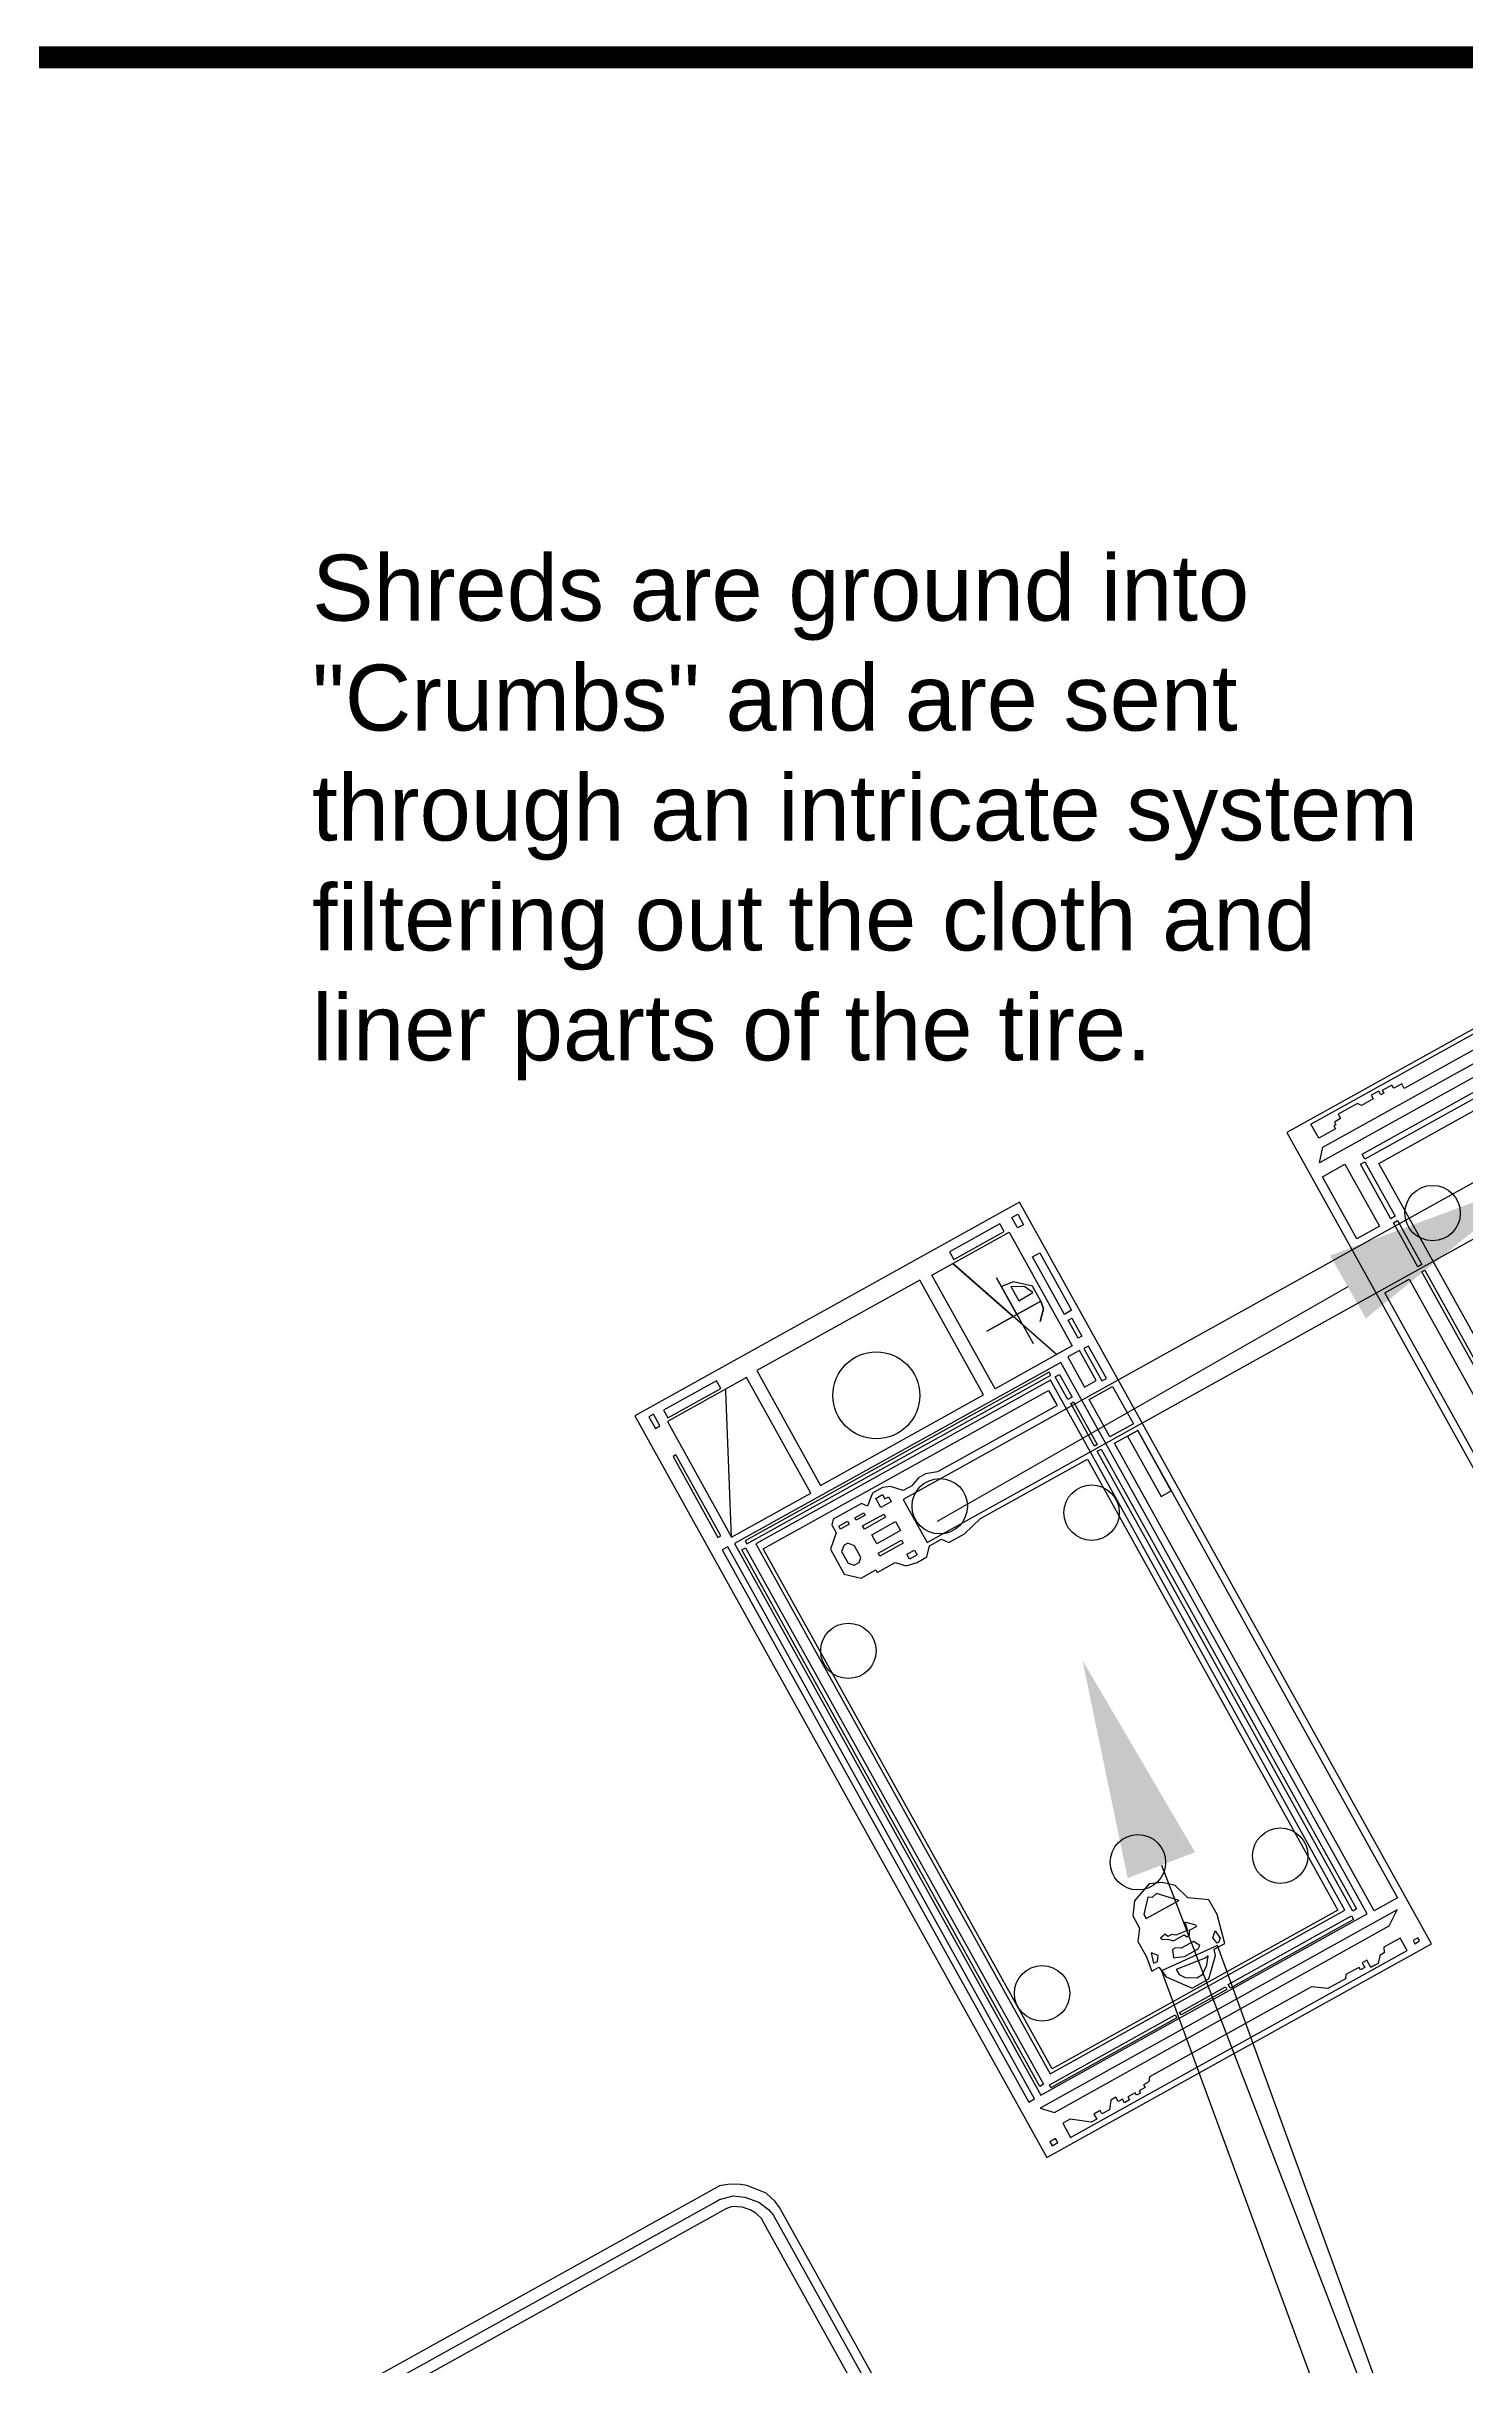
# Model space of a CAD drawing. Header units: millimetres. Extents: x 3191 to 879702, y -27549 to 222194.
# Drawn here: x 644975 to 651431, y 28985 to 39535 of the extents above; entities that cross this region are included whole.
import ezdxf
from ezdxf import colors
from ezdxf.entities.mleader import LeaderData, LeaderLine
from ezdxf.math import Vec2, Vec3

# ---------------------------------------------------------------- set-up
doc = ezdxf.new("R2010")
doc.units = ezdxf.units.MM
doc.header["$MEASUREMENT"] = 0
doc.layers.add('Flow', color=20, linetype='Continuous')
doc.layers.add('Granulator', color=11, linetype='Continuous')
doc.styles.get("Standard").update_dxf_attribs({"font": 'arial.ttf'})

msp = doc.modelspace()

# ---------------------------------------------------------------- linework, layer by layer
at = {"const_width": 100}
msp.add_lwpolyline([(667730.12653, 36996.71558), (667730.12653, 39485.35625), (627666.00555, 39485.35625)], dxfattribs=at)
at = {"layer": 'Granulator'}
for points in [[(652338.88696, 35549.92201), (650618.45869, 34594.36355), (652477.27579, 31247.66985), (654197.70406, 32203.22832)], [(652397.92607, 35362.08917), (650766.14088, 34455.76475), (650782.12503, 34527.30059), (652316.22675, 35378.54334)], [(652364.33412, 35245.4402), (650972.83419, 34472.57477), (650959.98261, 34495.7133), (652351.48254, 35268.57874)], [(653667.21458, 32813.73856), (652352.17716, 32083.34185), (651035.80446, 34453.39549), (652350.84188, 35183.79219)], [(651038.84666, 34168.24816), (650936.04198, 34111.14849), (650779.46252, 34393.06084), (650882.2672, 34450.16051)], [(650952.71218, 34450.11986), (650972.56017, 34461.14381), (651110.30968, 34213.13371), (651090.46169, 34202.10976)], [(651500.37562, 34384.61311), (648872.78833, 32925.20133), (648981.59294, 32729.30487), (651609.18022, 34188.71665)], [(649402.01101, 34277.91052), (647651.95485, 33305.89616), (649526.46954, 29930.93987), (651276.52569, 30902.95423)], [(649420.22473, 34174.93384), (649393.19661, 34159.9219), (649366.57273, 34207.85666), (649393.60086, 34222.86859)], [(651103.28592, 34183.27093), (651121.3297, 34193.29279), (651232.03012, 33993.98303), (651213.98633, 33983.96117)], [(649003.37619, 33945.6893), (649354.73831, 34140.84247), (649641.79207, 33624.01862), (649290.42995, 33428.86545)], [(649312.0333, 34178.7048), (649083.60418, 34051.83094), (649102.96691, 34016.96943), (649331.39604, 34143.8433)], [(649638.83169, 33785.45199), (649605.70107, 33767.05061), (649460.47998, 34028.51286), (649493.61061, 34046.91424)], [(648948.22478, 33923.09224), (648206.26655, 33510.99457), (648496.22466, 32988.9416), (649238.1829, 33401.03926)], [(652271.64493, 31951.2629), (652160.79163, 31889.69288), (651063.30682, 33865.65141), (651174.16011, 33927.22143)], [(651231.62063, 33960.71357), (651245.34428, 33968.33594), (652322.0374, 32029.81167), (652308.31375, 32022.1893)], [(649685.59529, 33667.4836), (649668.69726, 33658.09811), (649622.99846, 33740.37618), (649639.8965, 33749.76167)], [(649674.33965, 33602.88058), (649621.54792, 33573.55905), (649697.90935, 33436.07466), (649750.70109, 33465.39619)], [(649715.52717, 33622.59174), (649694.81376, 33611.08712), (649776.52692, 33463.96726), (649797.24033, 33475.47188)], [(648022.99564, 33465.08205), (647782.36063, 33331.42881), (647801.72349, 33296.56709), (648042.3585, 33430.22033)], [(648159.86256, 33479.51875), (647799.78158, 33279.52295), (648091.67594, 32753.98389), (648451.75691, 32953.97969)], [(649589.70897, 33548.74313), (648105.45978, 32724.363), (649498.99731, 30215.37851), (650983.2465, 31039.75864)], [(648161.75271, 32722.80286), (649543.82119, 33490.42988), (649536.27994, 33504.00746), (648154.21147, 32736.38043)], [(649543.01977, 33467.86575), (648202.29472, 32723.20164), (649541.41244, 30312.19691), (650882.13749, 31056.86101)], [(649564.17786, 33482.20198), (649583.92061, 33493.16748), (649640.96022, 33390.47094), (649621.21746, 33379.50544)], [(649635.10395, 33361.39465), (649647.922, 33368.51404), (649755.60773, 33174.63207), (649742.78967, 33167.51268)], [(649919.56798, 33268.69322), (649813.11822, 33209.569), (649718.75057, 33379.47255), (649825.20033, 33438.59677)], [(647736.73469, 33312.92984), (647715.80995, 33301.30784), (647745.33829, 33248.14374), (647766.26304, 33259.76574)], [(651121.02464, 31112.62994), (651015.54728, 31054.04582), (649834.58381, 33180.30289), (649940.06117, 33238.88702)], [(649940.06117, 33238.88702), (649893.44442, 33212.99519), (650045.62632, 32939.00041), (650092.24306, 32964.89223)], [(649755.59967, 33144.50044), (649773.55307, 33154.47209), (650935.37917, 31062.67077), (650917.42577, 31052.69911)], [(647838.48573, 33127.67868), (647825.40787, 33120.41499), (648029.68554, 32752.62475), (648042.7634, 32759.88844)], [(648626.14075, 32812.04285), (648586.73646, 32790.15695), (648579.22626, 32803.67864), (648618.63055, 32825.56453)], [(648699.65594, 32852.87457), (648659.07533, 32830.33533), (648653.19779, 32840.91751), (648693.7784, 32863.45675)], [(648792.49746, 32843.66859), (648696.04592, 32790.09757), (648687.8826, 32804.79515), (648784.33414, 32858.36617)], [(648860.43263, 32783.70479), (648752.2184, 32723.60056), (648729.68779, 32764.16562), (648837.90203, 32824.26985)], [(648074.941, 32710.08819), (648049.25686, 32695.82273), (649444.60669, 30183.5753), (649470.29083, 30197.84075)], [(648872.24359, 32726.4159), (648766.38155, 32667.61811), (648758.87135, 32681.1398), (648864.73339, 32739.93758)], [(649510.32913, 30264.20143), (649493.69002, 30254.95975), (648138.22835, 32695.39084), (648154.86745, 32704.63252)], [(648935.99841, 32672.59195), (648901.88752, 32653.64611), (648889.80589, 32675.3984), (648923.91678, 32694.34424)], [(651120.49933, 31057.84357), (649495.8458, 30155.48021), (649560.28313, 30135.99868), (651083.9626, 30985.87417)], [(650921.88711, 31013.35923), (650359.61045, 30701.06011), (650350.24679, 30717.91884), (650912.52346, 31030.21795)], [(651213.95954, 30931.03809), (651191.86868, 30918.7684), (651200.04561, 30904.04631), (651222.13647, 30916.316)], [(650345.5968, 30696.31654), (650136.5681, 30580.21804), (650130.31131, 30591.48304), (650339.34, 30707.58154)], [(650117.42161, 30566.73064), (649544.67253, 30248.61495), (649537.42752, 30261.65917), (650110.1766, 30579.77486)], [(649565.94858, 30017.51836), (649540.42633, 30003.34282), (649550.58604, 29985.05084), (649576.10829, 29999.22638)]]:
    msp.add_lwpolyline(points, close=True, dxfattribs=at)
for points in [[(651891.30258, 35205.55304), (651152.22662, 34795.05625), (651140.61785, 34815.95716), (651104.25476, 34795.76041), (651096.17917, 34810.30007), (651051.63472, 34785.55924), (651058.70093, 34772.83694), (651045.97413, 34765.76823), (651036.38427, 34783.03423), (651001.83936, 34763.84733), (651010.92447, 34747.49012), (650957.28914, 34717.70004), (650939.21346, 34726.68574), (650851.03366, 34677.70901), (650862.13767, 34657.71687), (650833.95637, 34642.06445), (650841.02258, 34629.34214), (650841.02258, 34629.34214), (650831.9317, 34624.2929), (650839.50266, 34610.66181), (650763.14057, 34568.24886), (650727.30489, 34632.76895), (652261.81941, 35485.06739)], [(649641.79207, 33624.01862), (649569.8501, 33584.06069), (649108.86456, 33989.81009), (649098.78552, 33998.68144), (649373.35766, 33757.00905), (649253.01469, 33690.16829), (649499.30203, 33826.96094), (649389.96737, 33766.2344), (649296.84835, 33933.88986), (649463.29743, 33634.20784)], [(649499.30203, 33826.96094), (649510.47902, 33792.57185), (649495.58499, 33733.82519), (649510.47902, 33792.57185), (649499.30203, 33826.96094), (649461.50163, 33895.01839), (649373.8312, 33915.60269), (649330.24184, 33897.82528), (649320.02966, 33892.15324)], [(649461.83382, 33866.96928), (649426.00802, 33891.47904), (649362.56207, 33894.30412), (649398.91574, 33828.85142), (649461.83382, 33866.96928)], [(648091.67594, 32753.98389), (648065.51295, 33415.71255), (648065.07181, 33426.87017)], [(649572.69286, 33352.39182), (649028.68048, 33050.23703), (648974.25263, 33041.54609), (648942.49393, 33023.90671), (648911.8411, 32987.64991), (648873.0254, 32966.09093), (648815.33727, 32984.05211), (648778.48595, 32979.73854), (648732.61237, 32954.25949), (648720.9743, 32923.94848), (648709.70594, 32894.60035), (648682.55157, 32907.22341), (648553.75317, 32835.68634), (648548.25796, 32809.55623), (648568.17635, 32773.69431), (648541.30298, 32698.76572), (648604.3236, 32585.30071), (648680.69804, 32566.9486), (648747.74394, 32604.18716), (648754.2746, 32592.4291), (648835.43538, 32637.50734), (648886.32913, 32623.46536), (648936.25094, 32638.88458), (648980.36005, 32663.38362), (648992.33015, 32713.88001), (649046.43749, 32743.93224), (649080.80091, 32729.17071), (649150.78715, 32768.0424), (649224.24456, 32838.07401), (649710.62067, 33108.21652), (650850.17726, 31056.51016), (649549.84332, 30334.28004), (648236.06322, 32699.66584), (649533.21142, 33420.12654), (649572.69286, 33352.39182)], [(648818.91246, 32915.26558), (648771.27485, 32888.80675), (648748.41769, 32929.95975), (648779.00008, 32946.94579), (648789.44905, 32928.13302), (648805.91612, 32937.27914), (648818.32431, 32914.93891)], [(648680.03426, 32661.05604), (648650.45032, 32714.32023), (648620.73156, 32726.56934), (648604.3361, 32717.46299), (648591.45474, 32688.86379), (648621.65943, 32634.48199), (648650.05469, 32626.37167), (648672.41162, 32638.78913), (648680.03426, 32661.05604)], [(650300.60454, 31036.8574), (650300.60454, 31036.8574), (650263.77776, 31103.16191), (650167.16641, 31112.16136), (650109.56097, 31168.13002), (650051.43246, 31181.63376), (649991.28831, 31175.75833), (649924.80919, 31099.5929), (649916.88005, 31030.41616), (649947.58527, 30975.13316), (649940.01985, 30914.6686), (649977.34778, 30847.46181), (650003.66588, 30779.61223), (650035.4748, 30797.2795), (650069.19463, 30753.59949), (650187.68321, 30701.21189), (650263.58988, 30743.37189), (650293.77569, 30849.96837), (650287.92017, 30878.39325), (650335.99487, 30905.09484), (650300.60454, 31036.8574)], [(650127.49427, 31099.75329), (650025.07351, 31132.53177), (650005.18176, 31114.0441), (649985.19469, 31115.47278), (649968.04719, 31037.0359), (649978.518, 31018.18382), (650126.99561, 31100.6511)], [(651133.06046, 30929.6877), (651059.00472, 30888.55573), (651060.62304, 30861.94975), (651040.50914, 30850.77811), (651033.18643, 30814.42264), (651017.64373, 30805.78993), (650999.35848, 30795.63396), (650981.08442, 30828.53535), (650960.97052, 30817.36371), (650972.64558, 30796.34343), (650952.53168, 30785.17179), (650946.44033, 30796.13892), (650919.92657, 30781.41267), (650919.92657, 30781.41267), (650887.01295, 30763.13183), (650884.06286, 30744.75103), (650804.52158, 30700.5723), (650730.27522, 30707.16908), (649993.37548, 30297.881), (649990.11954, 30275.7428), (649966.34833, 30262.53982), (649973.45485, 30249.74494), (649946.02676, 30234.51086), (649951.61047, 30224.45771), (649951.61047, 30224.45771), (649934.23955, 30214.80958), (649928.1482, 30225.77671), (649895.23458, 30207.49586), (649902.84874, 30193.787), (649879.07796, 30180.58426), (649870.44864, 30196.12087), (649851.24863, 30185.45682), (649840.08109, 30205.56333), (649817.22464, 30192.86843), (649810.71232, 30148.5918), (649776.88481, 30129.80336), (649768.76301, 30144.4262), (649740.42059, 30128.68429), (649753.11082, 30105.83626), (649727.51139, 30091.61785), (649632.34363, 30105.72805), (649598.51569, 30086.93937), (649634.04852, 30022.96455), (651164.53239, 30873.02429), (651133.06046, 30929.6877)], [(650205.49235, 30987.6436), (650154.37692, 31001.33171), (650165.61077, 30964.07416), (650113.24083, 30942.55172), (650095.13121, 30946.20418), (650077.05817, 30936.16607), (650064.8938, 30947.84854), (650043.48545, 30929.33904), (650052.47874, 30922.51419), (650076.45292, 30924.48283), (650103.03454, 30917.49824), (650151.10924, 30944.19984), (650162.39078, 30935.8093), (650175.76512, 30943.23766), (650174.64641, 30964.83765), (650207.17797, 30982.90629), (650205.49235, 30987.6436)], [(650221.49066, 30895.8244), (650192.94422, 30914.01012), (650137.64048, 30883.29337), (650111.86056, 30884.57688), (650098.48623, 30877.14852), (650102.49201, 30840.13173), (650122.16998, 30843.02362), (650151.64554, 30846.15684), (650213.81678, 30880.68792), (650221.49066, 30895.8244)], [(650292.56675, 30961.83216), (650315.10589, 30929.71377), (650306.78624, 30909.43128), (650300.49975, 30905.93964), (650280.75232, 30930.21105), (650292.56675, 30961.83216)], [(650030.07132, 30822.30187), (650031.94078, 30849.96552), (650000.88269, 30862.86489), (650011.21342, 30815.35154), (650030.07132, 30822.30187)], [(650302.08498, 30896.48011), (650047.31528, 30780.08943), (651614.38887, 26517.74175), (651853.36329, 26629.39228), (650302.08498, 30896.48011)], [(650249.42512, 30840.42063), (650114.60553, 30786.81498), (650127.65023, 30763.32874), (650155.43495, 30749.92039), (650207.83928, 30749.24088), (650234.22598, 30763.89655), (650253.83382, 30806.93708), (650260.1894, 30848.29059), (650249.42512, 30840.42063)], [(652431.51873, 25348.25233), (651269.86829, 24703.04966), (651246.04595, 24689.81828), (651215.31988, 24677.64097), (651189.07989, 24678.39817), (651143.39222, 24686.20691), (651100.47719, 24708.9461), (651067.51922, 24738.57392), (648315.817, 29692.8561), (648309.34454, 29704.50941), (648290.90467, 29730.51196), (648249.46458, 29768.42475), (648195.93959, 29789.63328), (648161.14358, 29804.21842), (648132.34559, 29808.10367), (648083.65914, 29809.77879), (648036.86829, 29802.07521), (647988.20436, 29775.04634), (644971.89152, 28099.72902)], [(644998.12929, 28052.48942), (644998.12929, 28052.48942), (648010.47042, 29725.60078), (648037.02331, 29740.34876), (648099.34854, 29757.4157), (648152.50984, 29750.6678), (648216.35249, 29727.47015), (648260.06821, 29694.63721), (648280.99244, 29671.24749), (651032.58348, 24717.16547), (651062.63672, 24672.58671), (651106.49207, 24644.3647), (651149.81775, 24628.78818), (651188.23421, 24624.46402), (651231.15809, 24628.58075), (651260.90808, 24633.99761), (652457.96442, 25298.86539)], [(652484.82301, 25253.69653), (651311.04431, 24601.7576), (651268.77388, 24578.2798), (651235.65608, 24574.07245), (651173.76462, 24572.30342), (651115.73071, 24584.01781), (651062.95632, 24606.68734), (651003.64772, 24656.44389), (648242.12135, 29628.41391), (648228.42212, 29653.07858), (648202.94654, 29677.47777), (648175.98414, 29692.58307), (648139.4896, 29706.08108), (648095.20019, 29707.77879), (648065.24729, 29697.11897), (648004.24809, 29663.23886), (645023.13327, 28007.47119)]]:
    msp.add_lwpolyline(points, dxfattribs=at)
for centre, radius in [((651280.90914, 34227.50051), 126.05026), ((648750.39826, 33398.60677), 197.79753), ((649039.0818, 32894.2138), 126.05026), ((649729.7175, 32864.91346), 126.05026), ((648623.33002, 32236.36093), 126.05026), ((649940.31576, 31274.4503), 126.05026), ((650588.08134, 31304.36637), 126.05026), ((649504.46016, 30678.12413), 126.05026)]:
    msp.add_circle(centre, radius, dxfattribs=at)

# ---------------------------------------------------------------- texts
at = {"insert": (646183.53545, 37222.8588), "char_height": 300, "attachment_point": 1}
msp.add_mtext('Shreds are ground into\\P"Crumbs" and are sent \\Pthrough an intricate system\\Pfiltering out the cloth and \\Pliner parts of the tire.  ', dxfattribs=at)

# ---------------------------------------------------------------- leaders
at = {"layer": 'Flow'}
ml = msp.add_multileader_mtext('Standard', dxfattribs=at)
ml.set_content('', color=256)
ml.set_leader_properties(linetype='ByLayer', lineweight=-1)
ml.build(insert=Vec2(0, 0))
ml.multileader.update_dxf_attribs({"dogleg_length": 0.36, "arrow_head_size": 1000})
ctx = ml.context
ctx.base_point, ctx.char_height, ctx.arrow_head_size, ctx.landing_gap_size, ctx.plane_origin = Vec3(649026.22122, 32824.27004), 0.18, 1000, 0.09, Vec3(658549.72569, 40818.57085)
ctx.text_align_type = 2
notes = []
notes.append((ctx, [(1, (1, 1, 0), (649026.76122, 32824.27004), (-1, 0), 0.36, [(0, [(651764.38365, 34387.29014)], 0, [])])]))
ctx.mtext.insert, ctx.mtext.alignment, ctx.mtext.flow_direction = Vec3(649026.31122, 32824.36004), 3, 5
ml = msp.add_multileader_mtext('Standard', dxfattribs=at)
ml.set_content('', color=256)
ml.set_leader_properties(linetype='ByLayer', lineweight=-1)
ml.build(insert=Vec2(0, 0))
ml.multileader.update_dxf_attribs({"dogleg_length": 0.36, "arrow_head_size": 1000})
ctx = ml.context
ctx.base_point, ctx.char_height, ctx.arrow_head_size, ctx.landing_gap_size, ctx.plane_origin = Vec3(651837.16778, 26610.93678), 0.18, 1000, 0.09, Vec3(661360.67225, 34605.23759)
notes.append((ctx, [(0, (1, 1, 0), (651836.80778, 26610.93678), (1, 0), 0.36, [(0, [(649687.84697, 32194.35999)], 0, [])])]))
ctx.mtext.insert, ctx.mtext.flow_direction = Vec3(651837.25778, 26611.02678), 5
for ctx, leaders in notes:
    for number, flags, end, landing, length, lines in leaders:
        leader = LeaderData()
        leader.index, (leader.has_last_leader_line, leader.has_dogleg_vector, leader.attachment_direction) = number, flags
        leader.last_leader_point, leader.dogleg_vector, leader.dogleg_length = Vec3(end), Vec3(landing), length
        for number, points, colour, breaks in lines:
            line = LeaderLine()
            line.index, line.vertices, line.color, line.breaks = number, Vec3.list(points), colors.encode_raw_color(colour), breaks
            leader.lines.append(line)
        ctx.leaders.append(leader)

doc.saveas('drawing.dxf')
